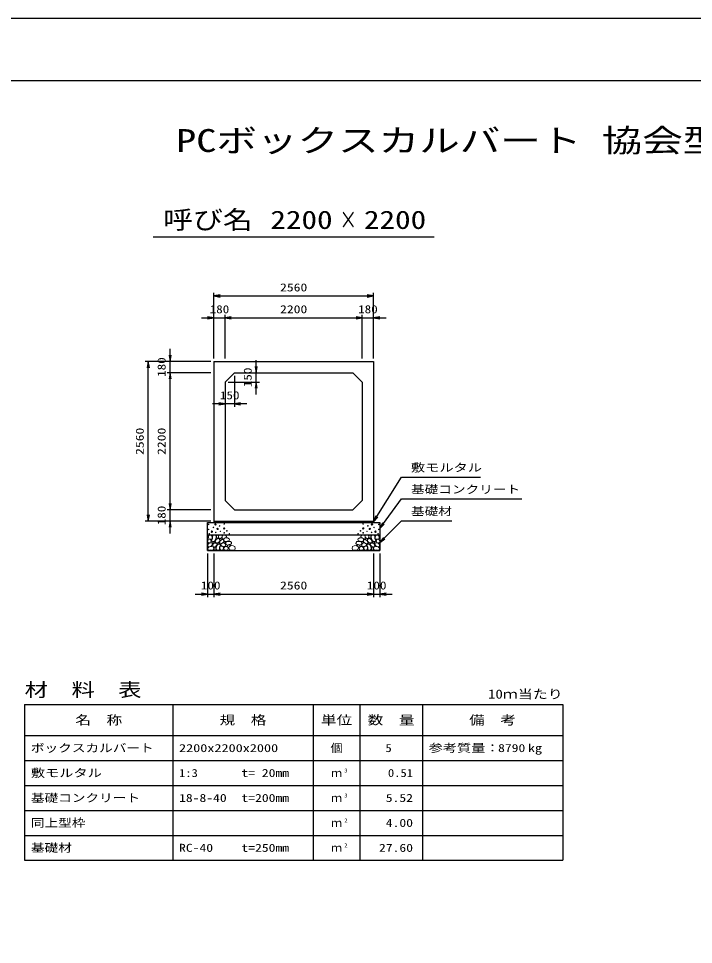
# Model space of a CAD drawing. Units: millimetres at full size. Extents: x 0 to 42050, y 0 to 29700.
# Drawn here: x 14115 to 24933, y 14850 to 29700 of the extents above; entities that cross this region are included whole.
import ezdxf
from ezdxf.enums import TextEntityAlignment as Align

# ---------------------------------------------------------------- set-up
doc = ezdxf.new("R2010")
doc.units = ezdxf.units.MM
for name, color, linetype, lineweight in [('D-DCR-HCHn', 4, 'Continuous', 9), ('D-MTR-FRAM', 7, 'Continuous', 25), ('D-MTR-LINE', 7, 'Continuous', 25), ('D-STR-DIM', 7, 'Continuous', 25), ('D-STR-STRn', 1, 'Continuous', 25), ('D-STR-TXT', 7, 'Continuous', 25), ('D-TTL', 2, 'Continuous', 25), ('D-TTL-TXT', 7, 'Continuous', 25)]:
    doc.layers.add(name, color=color, linetype=linetype, lineweight=lineweight)
doc.layers.add('D-MTR', color=7, linetype='Continuous')
doc.layers.add('D-MTR-TXT', color=7, linetype='Continuous')
doc.styles.add('ＭＳ ゴシック', font='')
doc.styles.get('ＭＳ ゴシック').set_extended_font_data('MS Gothic')

# ---------------------------------------------------------------- blocks, each defined once
blk = doc.blocks.new('open_arrow')
at = {"color": 0, "linetype": 'Continuous', "lineweight": -2}
blk.add_lwpolyline([(7.5, 1.25), (0, 0), (7.5, -1.25)], dxfattribs=at)

msp = doc.modelspace()

# ---------------------------------------------------------------- linework, layer by layer
at = {"layer": 'D-DCR-HCHn'}
for points in [[(17208.998, 21409.493), (17182.994, 21415.271), (17159.879, 21403.714), (17156.99, 21377.71), (17162.769, 21357.485), (17191.662, 21348.817), (17211.887, 21348.817), (17220.555, 21363.263), (17220.555, 21395.046)], [(17232.112, 21412.382), (17223.444, 21386.378), (17226.334, 21357.485), (17206.109, 21325.702), (17232.112, 21311.256), (17261.006, 21325.702), (17278.342, 21348.817), (17284.12, 21386.378), (17278.342, 21406.603), (17261.006, 21415.271)], [(17287.01, 21406.603), (17287.01, 21371.931), (17301.456, 21363.263), (17315.903, 21371.931), (17318.792, 21392.157), (17315.903, 21409.493), (17295.678, 21415.271)], [(17335.601, 21358.845), (17323.999, 21366.941), (17322.006, 21394.16), (17331.557, 21415.616), (17355.582, 21418.128), (17375.263, 21412.156), (17376.848, 21400.53), (17374.014, 21376.921), (17358.752, 21367.586)], [(17401.239, 21351.998), (17411.02, 21363.092), (17428.359, 21369.342), (17442.287, 21378.717), (17446.55, 21393.49), (17440.013, 21407.695), (17426.369, 21416.218), (17410.845, 21417.886), (17395.522, 21415.424), (17385.719, 21406.98), (17378.918, 21389.457), (17377.379, 21372.722), (17381.1, 21362.871), (17383.729, 21353.23), (17392.948, 21349.842)], [(19648.761, 21351.998), (19638.98, 21363.092), (19621.641, 21369.342), (19607.713, 21378.717), (19603.45, 21393.49), (19609.987, 21407.695), (19623.631, 21416.218), (19639.155, 21417.886), (19654.478, 21415.424), (19664.281, 21406.98), (19671.082, 21389.457), (19672.621, 21372.722), (19668.9, 21362.871), (19666.271, 21353.23), (19657.052, 21349.842)], [(19714.399, 21358.845), (19726.001, 21366.941), (19727.994, 21394.16), (19718.443, 21415.616), (19694.418, 21418.128), (19674.737, 21412.156), (19673.152, 21400.53), (19675.986, 21376.921), (19691.248, 21367.586)], [(19762.99, 21406.603), (19762.99, 21371.931), (19748.544, 21363.263), (19734.097, 21371.931), (19731.208, 21392.157), (19734.097, 21409.493), (19754.322, 21415.271)], [(19817.888, 21412.382), (19826.556, 21386.378), (19823.666, 21357.485), (19843.891, 21325.702), (19817.888, 21311.256), (19788.994, 21325.702), (19771.658, 21348.817), (19765.88, 21386.378), (19771.658, 21406.603), (19788.994, 21415.271)], [(19841.002, 21409.493), (19867.006, 21415.271), (19890.121, 21403.714), (19893.01, 21377.71), (19887.231, 21357.485), (19858.338, 21348.817), (19838.113, 21348.817), (19829.445, 21363.263), (19829.445, 21395.046)], [(17154.101, 21337.26), (17145.433, 21311.256), (17156.99, 21293.92), (17185.883, 21291.03), (17205.61, 21299.499), (17197.441, 21319.924), (17203.219, 21331.481), (17191.662, 21343.038), (17174.326, 21348.817)], [(17208.944, 21241.261), (17230.346, 21273.365), (17227.671, 21281.39), (17198.243, 21289.416), (17171.49, 21286.741), (17152.763, 21270.689), (17150.087, 21251.962), (17152.763, 21233.235), (17174.165, 21227.884)], [(17237.891, 21311.256), (17223.444, 21299.698), (17229.223, 21291.03), (17249.448, 21291.03), (17258.116, 21293.92), (17263.895, 21305.477), (17255.227, 21314.145)], [(17283.852, 21241.261), (17297.229, 21273.365), (17286.527, 21286.741), (17254.424, 21286.741), (17241.047, 21281.39), (17227.671, 21262.663), (17227.671, 21246.612), (17241.047, 21225.209), (17257.099, 21222.534)], [(17281.231, 21343.038), (17266.784, 21308.366), (17278.342, 21293.92), (17313.013, 21293.92), (17327.46, 21299.698), (17341.907, 21319.924), (17341.907, 21337.26), (17327.46, 21360.374), (17310.124, 21363.263)], [(17329.332, 21177.054), (17337.358, 21201.131), (17334.683, 21227.884), (17353.41, 21257.313), (17329.332, 21270.689), (17302.579, 21257.313), (17286.527, 21235.91), (17281.177, 21201.131), (17286.527, 21182.404), (17302.579, 21174.378)], [(17323.982, 21270.689), (17337.358, 21281.39), (17332.007, 21289.416), (17313.28, 21289.416), (17305.254, 21286.741), (17299.904, 21276.04), (17307.93, 21268.014)], [(17351.681, 21334.73), (17363.297, 21340.817), (17374.296, 21346.161), (17380.86, 21359.065), (17375.554, 21367.961), (17365.968, 21370.014), (17350.137, 21361.115), (17338.42, 21352.605), (17339.515, 21344.944), (17343.895, 21337.527)], [(17353.109, 21273.224), (17340.35, 21277.579), (17339.086, 21305.688), (17349.964, 21330.928), (17380.015, 21345.156), (17402.452, 21339.405), (17403.795, 21308.924), (17393.477, 21296.886), (17365.401, 21281.311)], [(17350.735, 21179.729), (17374.812, 21174.378), (17396.215, 21185.08), (17398.89, 21209.157), (17393.539, 21227.884), (17366.786, 21235.91), (17348.059, 21235.91), (17340.033, 21222.534), (17340.033, 21193.106)], [(17413.981, 21230.925), (17378.607, 21237.521), (17363.56, 21249.658), (17358.808, 21268.655), (17373.492, 21283.022), (17402.102, 21291.082), (17423.749, 21278.154), (17437.74, 21260.74), (17433.78, 21243.062)], [(17432.239, 21293.692), (17432.239, 21304.551), (17425.72, 21309.466), (17414.97, 21310.609), (17406.278, 21307.18), (17403.19, 21296.664), (17410.738, 21288.891), (17420.802, 21284.319), (17430.409, 21288.319)], [(17422.727, 21312.135), (17412.952, 21315.066), (17408.675, 21320.928), (17405.905, 21336.938), (17409.816, 21358.619), (17435.776, 21368.926), (17465.648, 21368.926), (17493.03, 21353.998), (17497.653, 21338.004), (17493.385, 21326.63), (17480.583, 21321.299), (17459.247, 21317.745), (17432.931, 21312.013)], [(17458.634, 21255.297), (17450.545, 21259.592), (17439.424, 21267.928), (17434.874, 21276.518), (17434.874, 21295.212), (17448.523, 21310.37), (17478.349, 21314.159), (17510.449, 21310.117), (17526.12, 21298.585), (17530.164, 21280.462), (17517.761, 21269.388), (17507.436, 21265.361), (17490.312, 21263.128), (17474.987, 21260.305)], [(17479.876, 21217.808), (17467.748, 21223.743), (17461.39, 21230.697), (17462.71, 21247.843), (17472.307, 21256.236), (17492.7, 21261.151), (17509.015, 21261.271), (17514.293, 21249.761), (17502.814, 21239.51), (17492.239, 21230.35), (17488.573, 21221.331)], [(17523.293, 21172.112), (17506.233, 21176.916), (17494.939, 21184.601), (17489.893, 21199.011), (17487.01, 21212.7), (17498.544, 21233.594), (17521.131, 21247.524), (17555.492, 21242), (17582.645, 21231.913), (17589.133, 21201.652), (17583.366, 21179.317), (17556.934, 21172.593)], [(19526.707, 21172.112), (19543.767, 21176.916), (19555.061, 21184.601), (19560.107, 21199.011), (19562.99, 21212.7), (19551.456, 21233.594), (19528.869, 21247.524), (19494.508, 21242), (19467.355, 21231.913), (19460.867, 21201.652), (19466.634, 21179.317), (19493.066, 21172.593)], [(19591.366, 21255.297), (19599.455, 21259.592), (19610.576, 21267.928), (19615.126, 21276.518), (19615.126, 21295.212), (19601.477, 21310.37), (19571.651, 21314.159), (19539.551, 21310.117), (19523.88, 21298.585), (19519.836, 21280.462), (19532.239, 21269.388), (19542.564, 21265.361), (19559.688, 21263.128), (19575.013, 21260.305)], [(19570.124, 21217.808), (19582.252, 21223.743), (19588.61, 21230.697), (19587.29, 21247.843), (19577.693, 21256.236), (19557.3, 21261.151), (19540.985, 21261.271), (19535.707, 21249.761), (19547.186, 21239.51), (19557.761, 21230.35), (19561.427, 21221.331)], [(19627.273, 21312.135), (19637.048, 21315.066), (19641.325, 21320.928), (19644.095, 21336.938), (19640.184, 21358.619), (19614.224, 21368.926), (19584.352, 21368.926), (19556.97, 21353.998), (19552.347, 21338.004), (19556.615, 21326.63), (19569.417, 21321.299), (19590.753, 21317.745), (19617.069, 21312.013)], [(19636.019, 21230.925), (19671.393, 21237.521), (19686.44, 21249.658), (19691.192, 21268.655), (19676.508, 21283.022), (19647.898, 21291.082), (19626.251, 21278.154), (19612.26, 21260.74), (19616.22, 21243.062)], [(19617.761, 21293.692), (19617.761, 21304.551), (19624.28, 21309.466), (19635.03, 21310.609), (19643.722, 21307.18), (19646.81, 21296.664), (19639.262, 21288.891), (19629.198, 21284.319), (19619.591, 21288.319)], [(19696.891, 21273.224), (19709.65, 21277.579), (19710.914, 21305.688), (19700.036, 21330.928), (19669.985, 21345.156), (19647.548, 21339.405), (19646.205, 21308.924), (19656.523, 21296.886), (19684.599, 21281.311)], [(19699.265, 21179.729), (19675.188, 21174.378), (19653.785, 21185.08), (19651.11, 21209.157), (19656.461, 21227.884), (19683.214, 21235.91), (19701.941, 21235.91), (19709.967, 21222.534), (19709.967, 21193.106)], [(19698.319, 21334.73), (19686.703, 21340.817), (19675.704, 21346.161), (19669.14, 21359.065), (19674.446, 21367.961), (19684.032, 21370.014), (19699.863, 21361.115), (19711.58, 21352.605), (19710.485, 21344.944), (19706.105, 21337.527)], [(19720.668, 21177.054), (19712.642, 21201.131), (19715.317, 21227.884), (19696.59, 21257.313), (19720.668, 21270.689), (19747.421, 21257.313), (19763.473, 21235.91), (19768.823, 21201.131), (19763.473, 21182.404), (19747.421, 21174.378)], [(19768.769, 21343.038), (19783.216, 21308.366), (19771.658, 21293.92), (19736.987, 21293.92), (19722.54, 21299.698), (19708.093, 21319.924), (19708.093, 21337.26), (19722.54, 21360.374), (19739.876, 21363.263)], [(19726.018, 21270.689), (19712.642, 21281.39), (19717.993, 21289.416), (19736.72, 21289.416), (19744.746, 21286.741), (19750.096, 21276.04), (19742.07, 21268.014)], [(19766.148, 21241.261), (19752.771, 21273.365), (19763.473, 21286.741), (19795.576, 21286.741), (19808.953, 21281.39), (19822.329, 21262.663), (19822.329, 21246.612), (19808.953, 21225.209), (19792.901, 21222.534)], [(19812.109, 21311.256), (19826.556, 21299.698), (19820.777, 21291.03), (19800.552, 21291.03), (19791.884, 21293.92), (19786.105, 21305.477), (19794.773, 21314.145)], [(19841.056, 21241.261), (19819.654, 21273.365), (19822.329, 21281.39), (19851.757, 21289.416), (19878.51, 21286.741), (19897.237, 21270.689), (19899.913, 21251.962), (19897.237, 21233.235), (19875.835, 21227.884)], [(19895.899, 21337.26), (19904.567, 21311.256), (19893.01, 21293.92), (19864.117, 21291.03), (19844.39, 21299.499), (19852.559, 21319.924), (19846.781, 21331.481), (19858.338, 21343.038), (19875.674, 21348.817)], [(17219.645, 21174.378), (17238.372, 21182.404), (17243.723, 21209.157), (17233.021, 21227.884), (17214.294, 21233.235), (17190.217, 21230.56), (17163.464, 21219.859), (17150.087, 21203.807), (17150.087, 21185.08), (17158.113, 21174.378), (17190.217, 21177.054)], [(17278.502, 21182.404), (17278.502, 21214.508), (17265.125, 21222.534), (17251.749, 21214.508), (17249.073, 21195.781), (17251.749, 21179.729), (17270.476, 21174.378)], [(17409.869, 21216.931), (17428.084, 21232.234), (17454.219, 21231.97), (17472.17, 21216.931), (17474.81, 21189.227), (17462.666, 21173.924), (17428.876, 21171.549), (17412.509, 21181.311), (17405.645, 21203.738)], [(19640.131, 21216.931), (19621.916, 21232.234), (19595.781, 21231.97), (19577.83, 21216.931), (19575.19, 21189.227), (19587.334, 21173.924), (19621.124, 21171.549), (19637.491, 21181.311), (19644.355, 21203.738)], [(19771.498, 21182.404), (19771.498, 21214.508), (19784.875, 21222.534), (19798.251, 21214.508), (19800.927, 21195.781), (19798.251, 21179.729), (19779.524, 21174.378)], [(19830.355, 21174.378), (19811.628, 21182.404), (19806.277, 21209.157), (19816.979, 21227.884), (19835.706, 21233.235), (19859.783, 21230.56), (19886.536, 21219.859), (19899.913, 21203.807), (19899.913, 21185.08), (19891.887, 21174.378), (19859.783, 21177.054)]]:
    msp.add_lwpolyline(points, close=True, dxfattribs=at)
for centre, radius in [((17161.091, 21586.145), 4.5), ((17238.437, 21538.641), 4.5), ((17270.004, 21586.145), 11.25), ((17336.563, 21562.459), 4.5), ((17410.741, 21523.204), 11.25), ((17412.197, 21595.221), 4.5), ((19639.259, 21523.204), 11.25), ((19637.803, 21595.221), 4.5), ((19713.437, 21562.459), 4.5), ((19779.996, 21586.145), 11.25), ((19811.563, 21538.641), 4.5), ((19888.909, 21586.145), 4.5), ((17162.803, 21505.879), 4.5), ((17171.905, 21437.286), 4.5), ((17214.855, 21470.444), 11.25), ((17276.552, 21458.646), 4.5), ((17304.996, 21514.955), 11.25), ((17350.06, 21475.807), 4.5), ((17411.763, 21451.675), 4.5), ((17453.942, 21483.293), 4.5), ((17493.193, 21437.037), 4.5), ((19556.807, 21437.037), 4.5), ((19596.058, 21483.293), 4.5), ((19638.237, 21451.675), 4.5), ((19699.94, 21475.807), 4.5), ((19745.004, 21514.955), 11.25), ((19773.448, 21458.646), 4.5), ((19835.145, 21470.444), 11.25), ((19878.095, 21437.286), 4.5), ((19887.197, 21505.879), 4.5)]:
    msp.add_circle(centre, radius, dxfattribs=at)
at = {"layer": 'D-MTR-FRAM'}
for p, q in [((14212.5, 18700), (22837.5, 18700)), ((14212.5, 18700), (14212.5, 16200)), ((22837.5, 18700), (22837.5, 16200)), ((14212.5, 16200), (22837.5, 16200))]:
    msp.add_line(p, q, dxfattribs=at)
at = {"layer": 'D-MTR-LINE'}
for p, q in [((16587.5, 18700), (16587.5, 16200)), ((18837.5, 18700), (18837.5, 16200)), ((19587.5, 18700), (19587.5, 16200)), ((20587.5, 18700), (20587.5, 16200)), ((14212.5, 18200), (22837.5, 18200)), ((14212.5, 17800), (22837.5, 17800)), ((14212.5, 17400), (22837.5, 17400)), ((14212.5, 17000), (22837.5, 17000)), ((14212.5, 16600), (22837.5, 16600))]:
    msp.add_line(p, q, dxfattribs=at)
at = {"layer": 'D-STR-DIM'}
for p, q in [((17245, 24250), (17245, 25300)), ((17245, 25250), (19805, 25250)), ((19805, 24250), (19805, 25300)), ((17245, 24250), (17245, 24950)), ((17425, 24250), (17425, 24950)), ((17425, 24250), (17425, 24950)), ((19625, 24250), (19625, 24950)), ((19625, 24250), (19625, 24950)), ((19805, 24250), (19805, 24950)), ((17045, 24900), (17625, 24900)), ((17425, 24900), (19625, 24900)), ((19425, 24900), (20005, 24900)), ((16545, 23820), (16545, 24400)), ((17925, 23670), (17925, 24220)), ((17195, 24200), (16145, 24200)), ((16195, 21640), (16195, 24200)), ((17195, 24200), (16495, 24200)), ((17195, 24020), (16495, 24020)), ((17195, 24020), (16495, 24020)), ((16545, 21820), (16545, 24020)), ((17575, 23970), (17575, 23470)), ((17625, 24020), (17975, 24020)), ((17425, 23820), (17425, 23470)), ((17475, 23870), (17975, 23870)), ((17775, 23520), (17225, 23520)), ((16545, 21440), (16545, 22020)), ((17195, 21820), (16495, 21820)), ((17195, 21820), (16495, 21820)), ((17195, 21640), (16145, 21640)), ((17195, 21640), (16495, 21640)), ((17145, 21120), (17145, 20420)), ((17245, 21120), (17245, 20420)), ((17245, 21120), (17245, 20420)), ((19805, 21120), (19805, 20420)), ((19805, 21120), (19805, 20420)), ((19905, 21120), (19905, 20420)), ((16945, 20470), (17445, 20470)), ((17245, 20470), (19805, 20470)), ((19605, 20470), (20105, 20470))]:
    msp.add_line(p, q, dxfattribs=at)
at = {"layer": 'D-STR-STRn'}
for p, q in [((17245, 24200), (19805, 24200)), ((17245, 24200), (17245, 21640)), ((19805, 24200), (19805, 21640)), ((17425, 23870), (17575, 24020)), ((17575, 24020), (19475, 24020)), ((19475, 24020), (19625, 23870)), ((17425, 23870), (17425, 21970)), ((19625, 23870), (19625, 21970)), ((17575, 21820), (17425, 21970)), ((19625, 21970), (19475, 21820)), ((17575, 21820), (19475, 21820)), ((17145, 21170), (17145, 21620)), ((17145, 21620), (19905, 21620)), ((17245, 21640), (17245, 21620)), ((17245, 21640), (19805, 21640)), ((19805, 21640), (19805, 21620)), ((19905, 21620), (19905, 21170)), ((17145, 21420), (19905, 21420)), ((17145, 21170), (19905, 21170))]:
    msp.add_line(p, q, dxfattribs=at)
at = {"layer": 'D-STR-TXT'}
for points in [[(19805, 21630), (20255, 22345), (20355, 22345), (21521.624, 22345)], [(19905, 21520), (20255, 21995), (20355, 21995), (22180.761, 21995)], [(19905, 21295), (20255, 21645), (20355, 21645), (21062.36, 21645)]]:
    msp.add_lwpolyline(points, dxfattribs=at)
at = {"layer": 'D-TTL'}
for points in [[(0, 0), (42050, 0), (42050, 29700), (0, 29700)], [(1000, 1000), (41050, 1000), (41050, 28700), (1000, 28700)]]:
    msp.add_lwpolyline(points, close=True, dxfattribs=at)
at = {"layer": 'D-TTL-TXT'}
msp.add_line((16275, 26200), (20775, 26200), dxfattribs=at)

# ---------------------------------------------------------------- block references
at = {"layer": 'D-STR-DIM', "xscale": 13.3, "yscale": 13.3}
for p in [(17245, 25250), (17425, 24900), (17425, 24900), (19805, 24900), (17575, 23520), (17245, 20470), (17245, 20470), (19905, 20470)]:
    msp.add_blockref('open_arrow', p, dxfattribs=at)
for p, rotation in [((19805, 25250), 180), ((17245, 24900), 180), ((19625, 24900), 180), ((19625, 24900), 180), ((16545, 24200), 90), ((16195, 24200), 270), ((17925, 24020), 90), ((16545, 24020), 270), ((16545, 24020), 270), ((17925, 23870), 270), ((17425, 23520), 180), ((16545, 21820), 90), ((16545, 21820), 90), ((16195, 21640), 90), ((16545, 21640), 270), ((17145, 20470), 180), ((19805, 20470), 180), ((19805, 20470), 180)]:
    msp.add_blockref('open_arrow', p, dxfattribs=dict(at, rotation=rotation))
at = {"layer": 'D-STR-TXT', "xscale": 13.3, "yscale": 13.3}
for p, rotation in [((19805, 21630), 57.8), ((19905, 21520), 53.6), ((19905, 21295), 45)]:
    msp.add_blockref('open_arrow', p, dxfattribs=dict(at, rotation=rotation))

# ---------------------------------------------------------------- texts
at = {"layer": 'D-MTR', "style": 'ＭＳ ゴシック', "width": 1.25}
msp.add_text('材\u3000料\u3000表', height=219.9, dxfattribs=at).set_placement((14212.5, 18760), align=Align.BOTTOM_LEFT)
at = {"layer": 'D-MTR', "style": 'ＭＳ ゴシック', "width": 1.2}
msp.add_text('10ｍ当たり', height=146.6, dxfattribs=at).set_placement((22837.5, 18748.333), align=Align.BOTTOM_RIGHT)
at = {"layer": 'D-MTR-TXT', "style": 'ＭＳ ゴシック'}
for s, height, width, p in [('名\u3000称', 146.6, 1.25, (15400, 18450)), ('規\u3000格', 146.6, 1.25, (17712.5, 18450)), ('単位', 146.6, 1.25, (19212.5, 18450)), ('数\u3000量', 146.6, 1.25, (20087.5, 18450)), ('備\u3000考', 146.6, 1.25, (21712.5, 18450)), ('個', 128.3, 1.1, (19212.5, 18000))]:
    msp.add_text(s, height=height, dxfattribs=dict(at, width=width)).set_placement(p, align=Align.MIDDLE_CENTER)
for s, width, p in [('ボックスカルバート', 1.25, (14312.5, 18000)), ('2200x2200x2000', 1.3, (16687.5, 18000)), ('参考質量：    kg', 1.3, (20687.5, 18000)), ('敷モルタル', 1.3, (14312.5, 17600)), ('1:3', 1.15, (16687.5, 17600)), ('t= 20mm', 1.25, (17687.5, 17600)), ('基礎コンクリート', 1.25, (14312.5, 17200)), ('18-8-40', 1.25, (16687.5, 17200)), ('t=200mm', 1.25, (17687.5, 17200)), ('同上型枠', 1.25, (14312.5, 16800)), ('基礎材', 1.25, (14312.5, 16400)), ('RC-40', 1.25, (16687.5, 16400)), ('t=250mm', 1.25, (17687.5, 16400))]:
    msp.add_text(s, height=128.3, dxfattribs=dict(at, width=width)).set_placement(p, align=Align.MIDDLE_LEFT)
for s, width, p in [('5', 1.15, (20096.383, 18000)), ('8790', 1.25, (22237.5, 18000)), ('0.51', 1.15, (20437.5, 17600)), ('5.52', 1.25, (20437.5, 17200)), ('4.00', 1.25, (20437.5, 16800)), ('27.60', 1.25, (20437.5, 16400))]:
    msp.add_text(s, height=128.3, dxfattribs=dict(at, width=width)).set_placement(p, align=Align.MIDDLE_RIGHT)
for p in [(19212.5, 17600), (19212.5, 17200), (19212.5, 16800), (19212.5, 16400)]:
    msp.add_text('ｍ', height=128.3, dxfattribs=at).set_placement(p, align=Align.MIDDLE_CENTER)
at = {"layer": 'D-MTR-TXT', "style": 'ＭＳ ゴシック', "width": 1.15}
for s, p in [('3', (19337.5, 17588.333)), ('3', (19337.5, 17188.333)), ('2', (19337.5, 16788.333)), ('2', (19337.5, 16388.333))]:
    msp.add_text(s, height=64.15, dxfattribs=at).set_placement(p, align=Align.BOTTOM_LEFT)
at = {"layer": 'D-STR-DIM', "style": 'ＭＳ ゴシック'}
for s, width, p in [('2560', 1.25, (18525, 25387.5)), ('180', 1.2, (17335, 25037.5)), ('2200', 1.25, (18525, 25037.5)), ('180', 1.2, (19715, 25037.5)), ('150', 1.2, (17500, 23657.5)), ('100', 1.2, (17195, 20607.5)), ('2560', 1.25, (18525, 20607.5)), ('100', 1.2, (19855, 20607.5))]:
    msp.add_text(s, height=128.3, dxfattribs=dict(at, width=width)).set_placement(p, align=Align.MIDDLE_CENTER)
for s, width, p in [('180', 1.2, (16407.5, 24110)), ('150', 1.2, (17787.5, 23945)), ('2560', 1.25, (16057.5, 22920)), ('2200', 1.25, (16407.5, 22920)), ('180', 1.2, (16407.5, 21730))]:
    msp.add_text(s, height=128.3, rotation=90, dxfattribs=dict(at, width=width)).set_placement(p, align=Align.MIDDLE_CENTER)
at = {"layer": 'D-STR-TXT', "style": 'ＭＳ ゴシック'}
for s, width, p in [('敷モルタル', 1.3, (20405, 22395)), ('基礎コンクリート', 1.25, (20405, 22045)), ('基礎材', 1.25, (20405, 21695))]:
    msp.add_text(s, height=128.3, dxfattribs=dict(at, width=width)).set_placement(p, align=Align.BOTTOM_LEFT)
at = {"layer": 'D-TTL-TXT', "style": 'ＭＳ ゴシック'}
for s, height, width, p in [('PCボックスカルバート 協会型', 366.6, 1.3, (21025, 27450)), ('呼び名', 293.3, 1.2, (17150, 26237.5)), ('2200', 293.3, 1.25, (18650, 26237.5)), ('×', 293.3, 0.7, (19400, 26237.5)), ('2200', 293.3, 1.25, (20150, 26237.5))]:
    msp.add_text(s, height=height, dxfattribs=dict(at, width=width)).set_placement(p, align=Align.BOTTOM_CENTER)

doc.saveas('drawing.dxf')
